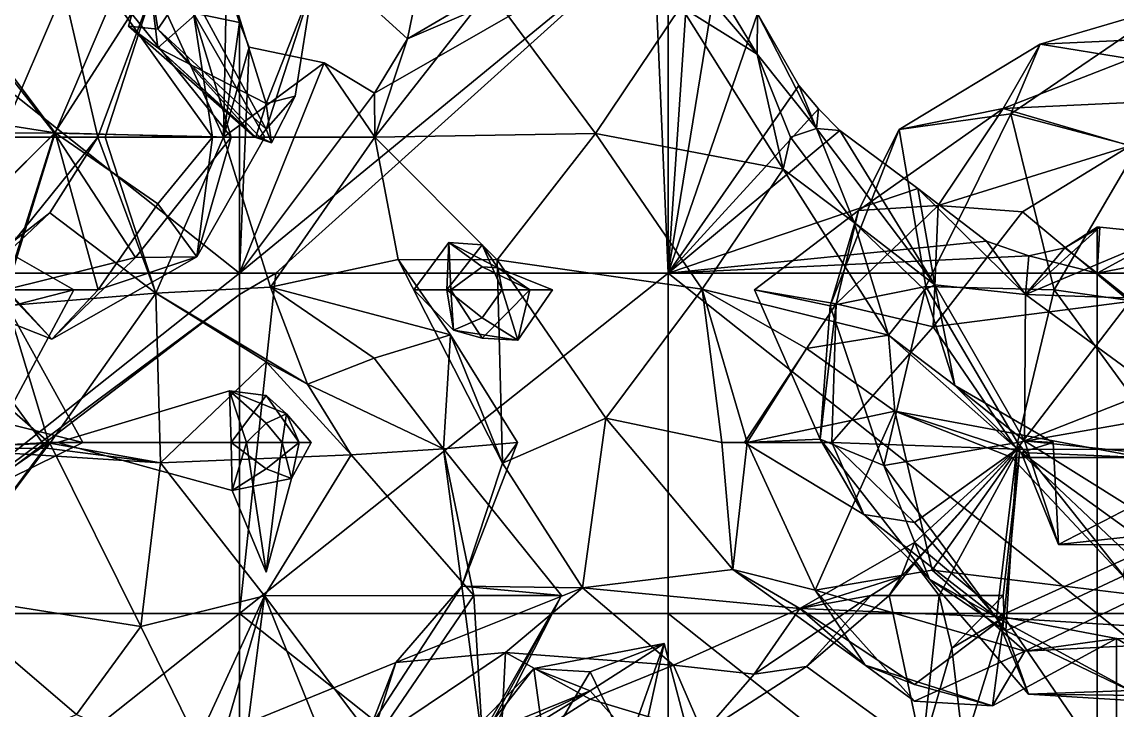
# Model space of a CAD drawing. Extents: x 290034 to 295698, y 4553723 to 4561693.
# Drawn here: x 294994.6 to 295122.3, y 4559695.3 to 4559775.6 of the extents above; entities that cross this region are included whole.
import ezdxf

# ---------------------------------------------------------------- set-up
doc = ezdxf.new("R2010")
doc.units = 0
doc.layers.add('Au_ppm_Pref_-_0_2', color=7, linetype='CONTINUOUS')

msp = doc.modelspace()

# ---------------------------------------------------------------- linework, layer by layer
at = {"layer": 'Au_ppm_Pref_-_0_2'}
for points in [[(295020, 4559775.55, 1857.64), (294970, 4559785.98, 1850.55), (295018.52, 4559780.19, 1856.64)], [(295020, 4559775.55, 1857.64), (295020, 4559746.3, 1863.01), (294970, 4559785.98, 1850.55)], [(295020, 4559746.3, 1863.01), (294970, 4559746.3, 1856.19), (294970, 4559785.98, 1850.55)], [(295020, 4559746.3, 1863.01), (295035.76, 4559767.3, 1861.85), (295068.27, 4559785.98, 1863.97)], [(295068.27, 4559785.98, 1863.97), (295024.27, 4559746.3, 1863.97), (295020, 4559746.3, 1863.01)], [(295070, 4559746.3, 1874.29), (295024.27, 4559746.3, 1863.97), (295068.27, 4559785.98, 1863.97)], [(295032.69, 4559779.99, 1859), (295042.13, 4559785.98, 1859.51), (295039.62, 4559773.67, 1861.34)], [(295035.76, 4559767.3, 1861.85), (295039.62, 4559773.67, 1861.34), (295068.27, 4559785.98, 1863.97)], [(295039.62, 4559773.67, 1861.34), (295042.13, 4559785.98, 1859.51), (295068.27, 4559785.98, 1863.97)], [(295068.27, 4559785.98, 1863.97), (295070, 4559785.98, 1864.27), (295070, 4559746.3, 1874.29)], [(295072.47, 4559783.36, 1865.18), (295070, 4559746.3, 1874.29), (295070, 4559785.98, 1864.27)], [(295075.49, 4559780, 1866.34), (295070, 4559746.3, 1874.29), (295072.47, 4559783.36, 1865.18)], [(295007.08, 4559775.14, 1817.43), (295009.27, 4559782.83, 1817.27), (295010.51, 4559774.79, 1819.17)], [(295007.08, 4559775.14, 1817.43), (295010.51, 4559772.6, 1814.97), (295009.27, 4559782.83, 1817.27)], [(295014, 4559780, 1819.08), (295010.51, 4559774.79, 1819.17), (295009.27, 4559782.83, 1817.27)], [(295018.82, 4559780, 1813.52), (295009.27, 4559782.83, 1817.27), (295010.51, 4559772.6, 1814.97)], [(294998.46, 4559762.64, 1804.15), (294969.86, 4559762.73, 1804.95), (294985.44, 4559779.28, 1803.62)], [(294983.5, 4559779.44, 1843.31), (294992.21, 4559762.18, 1843.88), (294999.55, 4559779.33, 1845.76)], [(294998.46, 4559762.64, 1804.15), (294985.44, 4559779.28, 1803.62), (295007.43, 4559776.61, 1802.97)], [(295003.51, 4559762.18, 1848.58), (294999.55, 4559779.33, 1845.76), (294992.21, 4559762.18, 1843.88)], [(294999.55, 4559779.33, 1845.76), (295003.51, 4559762.18, 1848.58), (295010.07, 4559779.86, 1853.07)], [(295003.51, 4559762.18, 1848.58), (295004.34, 4559762.18, 1853.07), (295010.07, 4559779.86, 1853.07)], [(295004.34, 4559762.18, 1853.07), (295018.14, 4559762.18, 1857.93), (295010.07, 4559779.86, 1853.07)], [(295010.07, 4559779.86, 1853.07), (295018.14, 4559762.18, 1857.93), (295018.52, 4559780.19, 1856.64)], [(295023.11, 4559763.13, 1817.75), (295010.51, 4559774.79, 1819.17), (295014, 4559780, 1819.08)], [(295010.51, 4559772.6, 1814.97), (295023.11, 4559766.11, 1816.13), (295018.82, 4559780, 1813.52)], [(295023.11, 4559763.13, 1817.75), (295014, 4559780, 1819.08), (295028.56, 4559780, 1817.43)], [(295020, 4559775.55, 1857.64), (295018.52, 4559780.19, 1856.64), (295018.14, 4559762.18, 1857.93)], [(295028.56, 4559780, 1817.43), (295018.82, 4559780, 1813.52), (295023.11, 4559766.11, 1816.13)], [(295023.11, 4559763.13, 1817.75), (295028.56, 4559780, 1817.43), (295026.5, 4559766.98, 1817.43)], [(295028.56, 4559780, 1817.43), (295023.11, 4559766.11, 1816.13), (295026.5, 4559766.98, 1817.43)], [(295049.17, 4559779.29, 1859.55), (295032.69, 4559779.99, 1859), (295039.62, 4559773.67, 1861.34)], [(295039.62, 4559773.67, 1861.34), (295035.81, 4559762.18, 1861.56), (295049.17, 4559779.29, 1859.55)], [(295035.81, 4559762.18, 1861.56), (295061.53, 4559762.62, 1858.36), (295049.17, 4559779.29, 1859.55)], [(295061.53, 4559762.62, 1858.36), (295071.45, 4559777.44, 1860.83), (295049.17, 4559779.29, 1859.55)], [(295080.4, 4559776.59, 1867.71), (295070, 4559746.3, 1874.29), (295075.49, 4559780, 1866.34)], [(295071.45, 4559777.44, 1860.83), (295080.37, 4559771.88, 1864.95), (295073.45, 4559780, 1864.95)], [(295080.37, 4559771.88, 1864.95), (295075.49, 4559780, 1866.34), (295073.45, 4559780, 1864.95)], [(295080.37, 4559771.88, 1864.95), (295080.4, 4559776.59, 1867.71), (295075.49, 4559780, 1866.34)], [(294988.34, 4559776.21, 1792.94), (294998.53, 4559762.67, 1795.28), (295005.25, 4559778.49, 1794.87)], [(294998.53, 4559762.67, 1795.28), (295016.87, 4559762.18, 1796.62), (295005.25, 4559778.49, 1794.87)], [(295014.66, 4559776.66, 1799.62), (295005.25, 4559778.49, 1794.87), (295016.87, 4559762.18, 1796.62)], [(295014.66, 4559776.66, 1799.62), (295019.05, 4559762.18, 1803.64), (295007.43, 4559776.61, 1802.97)], [(295014.66, 4559776.66, 1799.62), (295022.98, 4559762.18, 1799.62), (295019.05, 4559762.18, 1803.64)], [(295022.98, 4559762.18, 1799.62), (295014.66, 4559776.66, 1799.62), (295016.87, 4559762.18, 1796.62)], [(295083.38, 4559758.45, 1861.54), (295071.45, 4559777.44, 1860.83), (295061.53, 4559762.62, 1858.36)], [(295080.37, 4559771.88, 1864.95), (295071.45, 4559777.44, 1860.83), (295083.38, 4559758.45, 1861.54)], [(295113.36, 4559773.02, 1818.8), (295109.93, 4559764.89, 1810.94), (295128.34, 4559777.44, 1811.85)], [(295128.34, 4559777.44, 1811.85), (295109.93, 4559764.89, 1810.94), (295124.72, 4559760.98, 1806.05)], [(295113.36, 4559773.02, 1818.8), (295128.34, 4559777.44, 1811.85), (295136.61, 4559774.06, 1817.44)], [(294998.53, 4559762.67, 1795.28), (294988.34, 4559776.21, 1792.94), (294974.8, 4559766.43, 1794.41)], [(294998.46, 4559762.64, 1804.15), (295007.43, 4559776.61, 1802.97), (295019.05, 4559762.18, 1803.64)], [(295021.15, 4559772.69, 1858.37), (295020, 4559775.55, 1857.64), (295018.14, 4559762.18, 1857.93)], [(295020, 4559746.3, 1863.01), (295020, 4559775.55, 1857.64), (295021.15, 4559772.69, 1858.37)], [(295085.24, 4559768.19, 1870.33), (295070, 4559746.3, 1874.29), (295080.4, 4559776.59, 1867.71)], [(295080.37, 4559771.88, 1864.95), (295087.28, 4559763.19, 1870.59), (295080.4, 4559776.59, 1867.71)], [(295080.4, 4559776.59, 1867.71), (295087.28, 4559763.19, 1870.59), (295085.24, 4559768.19, 1870.33)], [(295010.51, 4559774.79, 1819.17), (295021.81, 4559762.18, 1817.43), (295007.08, 4559775.14, 1817.43)], [(295010.51, 4559772.6, 1814.97), (295007.08, 4559775.14, 1817.43), (295021.81, 4559762.18, 1817.43)], [(295023.11, 4559763.13, 1817.75), (295022.4, 4559762.18, 1817.77), (295010.51, 4559774.79, 1819.17)], [(295010.51, 4559774.79, 1819.17), (295022.4, 4559762.18, 1817.77), (295021.81, 4559762.18, 1817.43)], [(295035.76, 4559767.3, 1861.85), (295035.81, 4559762.18, 1861.56), (295039.62, 4559773.67, 1861.34)], [(295109.03, 4559765.53, 1824.08), (295096.91, 4559763.08, 1817.2), (295113.36, 4559773.02, 1818.8)], [(295096.91, 4559763.08, 1817.2), (295109.93, 4559764.89, 1810.94), (295113.36, 4559773.02, 1818.8)], [(295123.91, 4559771.3, 1820.47), (295109.03, 4559765.53, 1824.08), (295113.36, 4559773.02, 1818.8)], [(295113.36, 4559773.02, 1818.8), (295136.61, 4559774.06, 1817.44), (295123.91, 4559771.3, 1820.47)], [(295010.51, 4559772.6, 1814.97), (295021.81, 4559762.18, 1817.43), (295021.93, 4559762.18, 1816.88)], [(295010.51, 4559772.6, 1814.97), (295021.93, 4559762.18, 1816.88), (295023.11, 4559766.11, 1816.13)], [(295018.14, 4559762.18, 1857.93), (295029.89, 4559770.84, 1860.19), (295021.15, 4559772.69, 1858.37)], [(295020, 4559746.3, 1863.01), (295021.15, 4559772.69, 1858.37), (295029.89, 4559770.84, 1860.19)], [(295084.25, 4559762.18, 1864.95), (295087.28, 4559763.19, 1870.59), (295080.37, 4559771.88, 1864.95)], [(295084.25, 4559762.18, 1864.95), (295080.37, 4559771.88, 1864.95), (295083.38, 4559758.45, 1861.54)], [(295035.81, 4559762.18, 1861.56), (295029.89, 4559770.84, 1860.19), (295018.14, 4559762.18, 1857.93)], [(295020, 4559746.3, 1863.01), (295029.89, 4559770.84, 1860.19), (295035.76, 4559767.3, 1861.85)], [(295029.89, 4559770.84, 1860.19), (295035.81, 4559762.18, 1861.56), (295035.76, 4559767.3, 1861.85)], [(295109.03, 4559765.53, 1824.08), (295123.91, 4559771.3, 1820.47), (295137.93, 4559766.88, 1824.48)], [(295087.5, 4559765.47, 1871.25), (295070, 4559746.3, 1874.29), (295085.24, 4559768.19, 1870.33)], [(295085.24, 4559768.19, 1870.33), (295087.28, 4559763.19, 1870.59), (295087.5, 4559765.47, 1871.25)], [(295023.11, 4559763.13, 1817.75), (295026.5, 4559766.98, 1817.43), (295023.76, 4559761.52, 1817.41)], [(295026.5, 4559766.98, 1817.43), (295023.11, 4559766.11, 1816.13), (295023.76, 4559761.52, 1817.41)], [(295123.84, 4559761.15, 1828.64), (295109.03, 4559765.53, 1824.08), (295137.93, 4559766.88, 1824.48)], [(294998.53, 4559762.67, 1795.28), (294974.8, 4559766.43, 1794.41), (294985.32, 4559749.72, 1795.46)], [(295023.11, 4559766.11, 1816.13), (295021.93, 4559762.18, 1816.88), (295023.76, 4559761.52, 1817.41)], [(295090, 4559762.96, 1872.14), (295070, 4559746.3, 1874.29), (295087.5, 4559765.47, 1871.25)], [(295087.5, 4559765.47, 1871.25), (295087.28, 4559763.19, 1870.59), (295090, 4559762.96, 1872.14)], [(295096.91, 4559763.08, 1817.2), (295109.03, 4559765.53, 1824.08), (295092.17, 4559753.62, 1823.37)], [(295092.17, 4559753.62, 1823.37), (295109.03, 4559765.53, 1824.08), (295101.45, 4559754.2, 1827.94)], [(295123.84, 4559761.15, 1828.64), (295101.45, 4559754.2, 1827.94), (295109.03, 4559765.53, 1824.08)], [(295109.93, 4559764.89, 1810.94), (295096.91, 4559763.08, 1817.2), (295100.05, 4559744.76, 1811.89)], [(295100.05, 4559744.76, 1811.89), (295114.98, 4559744.37, 1807.29), (295109.93, 4559764.89, 1810.94)], [(295109.93, 4559764.89, 1810.94), (295114.98, 4559744.37, 1807.29), (295124.72, 4559760.98, 1806.05)], [(294998.46, 4559762.64, 1804.15), (294985.32, 4559749.45, 1803.86), (294969.86, 4559762.73, 1804.95)], [(294998.53, 4559762.67, 1795.28), (294985.32, 4559749.72, 1795.46), (294992.9, 4559744.37, 1797.25)], [(294998.46, 4559762.64, 1804.15), (294992.68, 4559744.37, 1802.08), (294985.32, 4559749.45, 1803.86)], [(294998.46, 4559762.64, 1804.15), (295007.91, 4559748.14, 1803.07), (294992.68, 4559744.37, 1802.08)], [(294998.53, 4559762.67, 1795.28), (294992.9, 4559744.37, 1797.25), (295003.55, 4559744.37, 1796.96)], [(294998.46, 4559762.64, 1804.15), (295019.05, 4559762.18, 1803.64), (295007.91, 4559748.14, 1803.07)], [(294998.53, 4559762.67, 1795.28), (295003.55, 4559744.37, 1796.96), (295010.51, 4559754.42, 1797.03)], [(294998.53, 4559762.67, 1795.28), (295010.51, 4559754.42, 1797.03), (295016.87, 4559762.18, 1796.62)], [(295023.11, 4559763.13, 1817.75), (295023.76, 4559761.52, 1817.41), (295022.4, 4559762.18, 1817.77)], [(295050.07, 4559747.87, 1861.01), (295061.53, 4559762.62, 1858.36), (295035.81, 4559762.18, 1861.56)], [(295061.53, 4559762.62, 1858.36), (295050.07, 4559747.87, 1861.01), (295073.94, 4559744.46, 1858.54)], [(295083.38, 4559758.45, 1861.54), (295061.53, 4559762.62, 1858.36), (295073.94, 4559744.46, 1858.54)], [(295099.11, 4559756.21, 1874.78), (295070, 4559746.3, 1874.29), (295090, 4559762.96, 1872.14)], [(295091.67, 4559752.23, 1864.95), (295087.28, 4559763.19, 1870.59), (295084.25, 4559762.18, 1864.95)], [(295087.28, 4559763.19, 1870.59), (295101.08, 4559744.97, 1871.21), (295090, 4559762.96, 1872.14)], [(295091.67, 4559752.23, 1864.95), (295101.08, 4559744.97, 1871.21), (295087.28, 4559763.19, 1870.59)], [(295088.88, 4559742.52, 1817.73), (295096.91, 4559763.08, 1817.2), (295092.17, 4559753.62, 1823.37)], [(295100.05, 4559744.76, 1811.89), (295096.91, 4559763.08, 1817.2), (295088.88, 4559742.52, 1817.73)], [(295090, 4559762.96, 1872.14), (295101.08, 4559744.97, 1871.21), (295099.11, 4559756.21, 1874.78)], [(295003.51, 4559762.18, 1848.58), (294992.21, 4559762.18, 1843.88), (294993.81, 4559750.17, 1847.13)], [(295003.51, 4559762.18, 1848.58), (294993.81, 4559750.17, 1847.13), (294997.91, 4559753.35, 1850.12)], [(295003.51, 4559762.18, 1848.58), (294997.91, 4559753.35, 1850.12), (295010.25, 4559743.98, 1852.33)], [(295003.51, 4559762.18, 1848.58), (295010.25, 4559743.98, 1852.33), (295004.34, 4559762.18, 1853.07)], [(295018.14, 4559762.18, 1857.93), (295004.34, 4559762.18, 1853.07), (295010.25, 4559743.98, 1852.33)], [(295015.03, 4559748.24, 1799.62), (295007.91, 4559748.14, 1803.07), (295019.05, 4559762.18, 1803.64)], [(295023.63, 4559744.69, 1858.92), (295018.14, 4559762.18, 1857.93), (295010.25, 4559743.98, 1852.33)], [(295015.03, 4559748.24, 1799.62), (295016.87, 4559762.18, 1796.62), (295010.51, 4559754.42, 1797.03)], [(295022.98, 4559762.18, 1799.62), (295015.03, 4559748.24, 1799.62), (295019.05, 4559762.18, 1803.64)], [(295015.03, 4559748.24, 1799.62), (295022.98, 4559762.18, 1799.62), (295016.87, 4559762.18, 1796.62)], [(295023.63, 4559744.69, 1858.92), (295035.81, 4559762.18, 1861.56), (295018.14, 4559762.18, 1857.93)], [(295023.76, 4559761.52, 1817.41), (295021.81, 4559762.18, 1817.43), (295022.4, 4559762.18, 1817.77)], [(295021.81, 4559762.18, 1817.43), (295023.76, 4559761.52, 1817.41), (295021.93, 4559762.18, 1816.88)], [(295023.63, 4559744.69, 1858.92), (295038.5, 4559747.9, 1862.46), (295035.81, 4559762.18, 1861.56)], [(295050.07, 4559747.87, 1861.01), (295035.81, 4559762.18, 1861.56), (295038.5, 4559747.9, 1862.46)], [(295091.67, 4559752.23, 1864.95), (295084.25, 4559762.18, 1864.95), (295083.38, 4559758.45, 1861.54)], [(295123.84, 4559761.15, 1828.64), (295111.31, 4559753.46, 1832.34), (295101.45, 4559754.2, 1827.94)], [(295123.84, 4559761.15, 1828.64), (295123.83, 4559743.01, 1833.57), (295111.31, 4559753.46, 1832.34)], [(295114.98, 4559744.37, 1807.29), (295132.55, 4559741.87, 1804.82), (295124.72, 4559760.98, 1806.05)], [(295095.68, 4559739.1, 1860.59), (295083.38, 4559758.45, 1861.54), (295073.94, 4559744.46, 1858.54)], [(295091.67, 4559752.23, 1864.95), (295083.38, 4559758.45, 1861.54), (295095.68, 4559739.1, 1860.59)], [(295107.09, 4559750.03, 1877.16), (295070, 4559746.3, 1874.29), (295099.11, 4559756.21, 1874.78)], [(295099.11, 4559756.21, 1874.78), (295111.65, 4559743.84, 1877.39), (295107.09, 4559750.03, 1877.16)], [(295101.08, 4559744.97, 1871.21), (295111.65, 4559743.84, 1877.39), (295099.11, 4559756.21, 1874.78)], [(295010.51, 4559754.42, 1797.03), (295003.55, 4559744.37, 1796.96), (295015.03, 4559748.24, 1799.62)], [(295089.57, 4559742.74, 1828.93), (295101.45, 4559754.2, 1827.94), (295100.9, 4559740.07, 1832.79)], [(295101.45, 4559754.2, 1827.94), (295089.57, 4559742.74, 1828.93), (295092.17, 4559753.62, 1823.37)], [(295101.45, 4559754.2, 1827.94), (295111.31, 4559753.46, 1832.34), (295100.9, 4559740.07, 1832.79)], [(294985.74, 4559741.94, 1851.99), (295010.25, 4559743.98, 1852.33), (294997.91, 4559753.35, 1850.12)], [(294985.74, 4559741.94, 1851.99), (294997.91, 4559753.35, 1850.12), (294993.81, 4559750.17, 1847.13)], [(295089.57, 4559742.74, 1828.93), (295080.07, 4559744.37, 1823.37), (295092.17, 4559753.62, 1823.37)], [(295092.17, 4559753.62, 1823.37), (295080.07, 4559744.37, 1823.37), (295088.88, 4559742.52, 1817.73)], [(295123.83, 4559743.01, 1833.57), (295100.9, 4559740.07, 1832.79), (295111.31, 4559753.46, 1832.34)], [(294993.02, 4559742.39, 1834.71), (294987.87, 4559751.67, 1830.54), (295000.71, 4559744.37, 1829.31)], [(295000.71, 4559744.37, 1829.31), (294987.87, 4559751.67, 1830.54), (294991.1, 4559744.37, 1824.28)], [(295091.67, 4559752.23, 1864.95), (295099.88, 4559744.37, 1864.95), (295101.08, 4559744.97, 1871.21)], [(295091.67, 4559752.23, 1864.95), (295095.68, 4559739.1, 1860.59), (295099.88, 4559744.37, 1864.95)], [(295111.65, 4559743.84, 1877.39), (295120.31, 4559751.68, 1878.7), (295116.23, 4559749.29, 1878.29)], [(295120.31, 4559751.68, 1878.7), (295111.65, 4559743.84, 1877.39), (295128.36, 4559750.85, 1878.7)], [(295120, 4559746.3, 1879.43), (295116.23, 4559749.29, 1878.29), (295120, 4559751.7, 1878.7)], [(295116.23, 4559749.29, 1878.29), (295120.31, 4559751.68, 1878.7), (295120, 4559751.7, 1878.7)], [(295120.31, 4559751.68, 1878.7), (295120, 4559746.3, 1879.43), (295120, 4559751.7, 1878.7)], [(295128.36, 4559750.85, 1878.7), (295120, 4559746.3, 1879.43), (295120.31, 4559751.68, 1878.7)], [(295044.41, 4559749.88, 1823.37), (295044.67, 4559744.37, 1825.09), (295040.34, 4559744.37, 1823.37)], [(295044.41, 4559749.88, 1823.37), (295040.34, 4559744.37, 1823.37), (295044.2, 4559744.37, 1821.44)], [(295044.41, 4559749.88, 1823.37), (295044.2, 4559744.37, 1821.44), (295048.31, 4559749.61, 1821.62)], [(295044.41, 4559749.88, 1823.37), (295048.31, 4559747.04, 1824.26), (295044.67, 4559744.37, 1825.09)], [(295044.41, 4559749.88, 1823.37), (295050.13, 4559746.94, 1823.37), (295048.31, 4559747.04, 1824.26)], [(295044.41, 4559749.88, 1823.37), (295048.31, 4559749.61, 1821.62), (295050.13, 4559746.94, 1823.37)], [(295112.04, 4559748.34, 1878.1), (295070, 4559746.3, 1874.29), (295107.09, 4559750.03, 1877.16)], [(295107.09, 4559750.03, 1877.16), (295111.65, 4559743.84, 1877.39), (295112.04, 4559748.34, 1878.1)], [(295128.36, 4559750.85, 1878.7), (295111.65, 4559743.84, 1877.39), (295136.95, 4559742.99, 1877.65)], [(295135.83, 4559749.39, 1878.79), (295120, 4559746.3, 1879.43), (295128.36, 4559750.85, 1878.7)], [(295044.2, 4559744.37, 1821.44), (295050.62, 4559744.37, 1822.28), (295048.31, 4559749.61, 1821.62)], [(295048.31, 4559749.61, 1821.62), (295050.62, 4559744.37, 1822.28), (295050.13, 4559746.94, 1823.37)], [(295111.65, 4559743.84, 1877.39), (295116.23, 4559749.29, 1878.29), (295112.04, 4559748.34, 1878.1)], [(295116.23, 4559749.29, 1878.29), (295120, 4559746.3, 1879.43), (295112.04, 4559748.34, 1878.1)], [(295170, 4559746.3, 1878.73), (295120, 4559746.3, 1879.43), (295135.83, 4559749.39, 1878.79)], [(294998.15, 4559738.61, 1799.68), (294992.68, 4559744.37, 1802.08), (295007.91, 4559748.14, 1803.07)], [(295015.03, 4559748.24, 1799.62), (294998.15, 4559738.61, 1799.68), (295007.91, 4559748.14, 1803.07)], [(294998.15, 4559738.61, 1799.68), (295015.03, 4559748.24, 1799.62), (295003.55, 4559744.37, 1796.96)], [(295044.6, 4559739.12, 1859.01), (295038.5, 4559747.9, 1862.46), (295023.63, 4559744.69, 1858.92)], [(295044.6, 4559739.12, 1859.01), (295050.66, 4559724.14, 1863.56), (295038.5, 4559747.9, 1862.46)], [(295050.66, 4559724.14, 1863.56), (295050.07, 4559747.87, 1861.01), (295038.5, 4559747.9, 1862.46)], [(295062.72, 4559729.4, 1860.82), (295073.94, 4559744.46, 1858.54), (295050.07, 4559747.87, 1861.01)], [(295050.07, 4559747.87, 1861.01), (295050.66, 4559724.14, 1863.56), (295062.72, 4559729.4, 1860.82)], [(295120, 4559746.3, 1879.43), (295070, 4559746.3, 1874.29), (295112.04, 4559748.34, 1878.1)], [(294970, 4559706.61, 1863.6), (294970, 4559746.3, 1856.19), (295020, 4559746.3, 1863.01)], [(295020, 4559746.3, 1863.01), (295020, 4559743.82, 1863.97), (294970, 4559706.61, 1863.6)], [(295070, 4559746.3, 1874.29), (295070, 4559706.61, 1882.88), (295020, 4559706.61, 1878.45)], [(295020, 4559706.61, 1878.45), (295020, 4559743.82, 1863.97), (295024.27, 4559746.3, 1863.97)], [(295024.27, 4559746.3, 1863.97), (295070, 4559746.3, 1874.29), (295020, 4559706.61, 1878.45)], [(295020, 4559746.3, 1863.01), (295024.27, 4559746.3, 1863.97), (295020, 4559743.82, 1863.97)], [(295053.88, 4559744.37, 1826), (295044.67, 4559744.37, 1825.09), (295048.31, 4559747.04, 1824.26)], [(295053.88, 4559744.37, 1826), (295048.31, 4559747.04, 1824.26), (295050.13, 4559746.94, 1823.37)], [(295053.88, 4559744.37, 1826), (295050.13, 4559746.94, 1823.37), (295056.51, 4559744.37, 1823.37)], [(295056.51, 4559744.37, 1823.37), (295050.13, 4559746.94, 1823.37), (295050.62, 4559744.37, 1822.28)], [(295070, 4559746.3, 1874.29), (295120, 4559746.3, 1879.43), (295120, 4559706.61, 1879.09)], [(295120, 4559706.61, 1879.09), (295070, 4559706.61, 1882.88), (295070, 4559746.3, 1874.29)], [(295120, 4559746.3, 1879.43), (295170, 4559746.3, 1878.73), (295170, 4559706.61, 1889.32)], [(295170, 4559706.61, 1889.32), (295120, 4559706.61, 1879.09), (295120, 4559746.3, 1879.43)], [(294998.15, 4559738.61, 1799.68), (294979.45, 4559746, 1799.62), (294992.68, 4559744.37, 1802.08)], [(294979.45, 4559746, 1799.62), (294998.15, 4559738.61, 1799.68), (294992.9, 4559744.37, 1797.25)], [(295088.88, 4559742.52, 1817.73), (295095.15, 4559723.88, 1816.47), (295100.05, 4559744.76, 1811.89)], [(295100.05, 4559744.76, 1811.89), (295095.15, 4559723.88, 1816.47), (295110.7, 4559726.57, 1810.51)], [(295099.88, 4559744.37, 1864.95), (295103.43, 4559733.22, 1864.95), (295101.08, 4559744.97, 1871.21)], [(295100.05, 4559744.76, 1811.89), (295110.7, 4559726.57, 1810.51), (295114.98, 4559744.37, 1807.29)], [(295103.43, 4559733.22, 1864.95), (295111.55, 4559726.77, 1870.91), (295101.08, 4559744.97, 1871.21)], [(295101.08, 4559744.97, 1871.21), (295111.55, 4559726.77, 1870.91), (295111.65, 4559743.84, 1877.39)], [(295020, 4559743.82, 1863.97), (294971.25, 4559706.61, 1863.97), (294970, 4559706.61, 1863.6)], [(295020, 4559743.82, 1863.97), (295020, 4559706.61, 1878.45), (294971.25, 4559706.61, 1863.97)], [(294985.74, 4559741.94, 1851.99), (294997.5, 4559725.89, 1853.35), (295010.25, 4559743.98, 1852.33)], [(294992.42, 4559728.91, 1830.24), (295000.71, 4559744.37, 1829.31), (294991.1, 4559744.37, 1824.28)], [(294992.42, 4559728.91, 1830.24), (294993.02, 4559742.39, 1834.71), (295000.71, 4559744.37, 1829.31)], [(295003.55, 4559744.37, 1796.96), (294992.9, 4559744.37, 1797.25), (294998.15, 4559738.61, 1799.68)], [(294997.5, 4559725.89, 1853.35), (295010.79, 4559724.19, 1848.04), (295010.25, 4559743.98, 1852.33)], [(295023.63, 4559744.69, 1858.92), (295010.25, 4559743.98, 1852.33), (295027.95, 4559733.38, 1853.07)], [(295027.95, 4559733.38, 1853.07), (295010.25, 4559743.98, 1852.33), (295023.11, 4559735.96, 1849.93)], [(295010.79, 4559724.19, 1848.04), (295023.11, 4559735.96, 1849.93), (295010.25, 4559743.98, 1852.33)], [(295044.6, 4559739.12, 1859.01), (295023.63, 4559744.69, 1858.92), (295035.71, 4559736.4, 1855.72)], [(295023.63, 4559744.69, 1858.92), (295027.95, 4559733.38, 1853.07), (295035.71, 4559736.4, 1855.72)], [(295044.2, 4559744.37, 1821.44), (295040.34, 4559744.37, 1823.37), (295044.98, 4559739.66, 1823.37)], [(295040.34, 4559744.37, 1823.37), (295044.67, 4559744.37, 1825.09), (295044.98, 4559739.66, 1823.37)], [(295044.2, 4559744.37, 1821.44), (295044.98, 4559739.66, 1823.37), (295048.31, 4559741.1, 1822.29)], [(295044.2, 4559744.37, 1821.44), (295048.31, 4559741.1, 1822.29), (295050.62, 4559744.37, 1822.28)], [(295053.88, 4559744.37, 1826), (295048.31, 4559738.73, 1825.25), (295044.67, 4559744.37, 1825.09)], [(295044.98, 4559739.66, 1823.37), (295044.67, 4559744.37, 1825.09), (295048.31, 4559738.73, 1825.25)], [(295053.88, 4559744.37, 1826), (295052.47, 4559738.49, 1823.37), (295048.31, 4559738.73, 1825.25)], [(295052.47, 4559738.49, 1823.37), (295050.62, 4559744.37, 1822.28), (295048.31, 4559741.1, 1822.29)], [(295052.47, 4559738.49, 1823.37), (295056.51, 4559744.37, 1823.37), (295050.62, 4559744.37, 1822.28)], [(295053.88, 4559744.37, 1826), (295056.51, 4559744.37, 1823.37), (295052.47, 4559738.49, 1823.37)], [(295073.94, 4559744.46, 1858.54), (295062.72, 4559729.4, 1860.82), (295076.23, 4559726.55, 1859.01)], [(295095.68, 4559739.1, 1860.59), (295073.94, 4559744.46, 1858.54), (295086.11, 4559737.54, 1855.34)], [(295079.19, 4559726.55, 1855.75), (295073.94, 4559744.46, 1858.54), (295076.23, 4559726.55, 1859.01)], [(295086.11, 4559737.54, 1855.34), (295073.94, 4559744.46, 1858.54), (295079.19, 4559726.55, 1855.75)], [(295089.57, 4559742.74, 1828.93), (295087.7, 4559726.97, 1823.27), (295080.07, 4559744.37, 1823.37)], [(295080.07, 4559744.37, 1823.37), (295087.7, 4559726.97, 1823.27), (295088.88, 4559742.52, 1817.73)], [(295103.43, 4559733.22, 1864.95), (295099.88, 4559744.37, 1864.95), (295095.68, 4559739.1, 1860.59)], [(295114.98, 4559744.37, 1807.29), (295110.7, 4559726.57, 1810.51), (295126.02, 4559729.25, 1807.45)], [(295111.65, 4559743.84, 1877.39), (295111.55, 4559726.77, 1870.91), (295126.78, 4559732.75, 1876.11)], [(295111.65, 4559743.84, 1877.39), (295126.78, 4559732.75, 1876.11), (295136.95, 4559742.99, 1877.65)], [(295114.98, 4559744.37, 1807.29), (295126.02, 4559729.25, 1807.45), (295132.55, 4559741.87, 1804.82)], [(294982.45, 4559739.94, 1839.54), (294993.02, 4559742.39, 1834.71), (294997.8, 4559726.55, 1841.16)], [(295001.76, 4559726.55, 1835.25), (294993.02, 4559742.39, 1834.71), (294992.42, 4559728.91, 1830.24)], [(294997.8, 4559726.55, 1841.16), (294993.02, 4559742.39, 1834.71), (295001.76, 4559726.55, 1835.25)], [(295078.9, 4559726.55, 1829.31), (295089.57, 4559742.74, 1828.93), (295089.07, 4559726.55, 1833.85)], [(295089.57, 4559742.74, 1828.93), (295078.9, 4559726.55, 1829.31), (295087.7, 4559726.97, 1823.27)], [(295095.15, 4559723.88, 1816.47), (295088.88, 4559742.52, 1817.73), (295087.7, 4559726.97, 1823.27)], [(295089.57, 4559742.74, 1828.93), (295100.9, 4559740.07, 1832.79), (295089.07, 4559726.55, 1833.85)], [(295110.65, 4559725.77, 1833.22), (295100.9, 4559740.07, 1832.79), (295123.83, 4559743.01, 1833.57)], [(295123.83, 4559743.01, 1833.57), (295137.17, 4559725.69, 1833.19), (295110.65, 4559725.77, 1833.22)], [(294997.5, 4559725.89, 1853.35), (294985.74, 4559741.94, 1851.99), (294984.67, 4559725.85, 1847.25)], [(295044.98, 4559739.66, 1823.37), (295052.47, 4559738.49, 1823.37), (295048.31, 4559741.1, 1822.29)], [(294984.67, 4559725.85, 1847.25), (294982.45, 4559739.94, 1839.54), (294997.8, 4559726.55, 1841.16)], [(295052.47, 4559738.49, 1823.37), (295044.98, 4559739.66, 1823.37), (295048.31, 4559738.73, 1825.25)], [(295110.65, 4559725.77, 1833.22), (295089.07, 4559726.55, 1833.85), (295100.9, 4559740.07, 1832.79)], [(295044.6, 4559739.12, 1859.01), (295035.71, 4559736.4, 1855.72), (295043.81, 4559725.81, 1853.51)], [(295044.6, 4559739.12, 1859.01), (295043.81, 4559725.81, 1853.51), (295052.41, 4559726.55, 1859.01)], [(295044.6, 4559739.12, 1859.01), (295052.41, 4559726.55, 1859.01), (295050.66, 4559724.14, 1863.56)], [(295095.68, 4559739.1, 1860.59), (295086.11, 4559737.54, 1855.34), (295096.41, 4559730.23, 1852.65)], [(295095.68, 4559739.1, 1860.59), (295111.15, 4559725.4, 1859.01), (295103.43, 4559733.22, 1864.95)], [(295095.68, 4559739.1, 1860.59), (295096.41, 4559730.23, 1852.65), (295111.15, 4559725.4, 1859.01)], [(295086.11, 4559737.54, 1855.34), (295079.19, 4559726.55, 1855.75), (295096.41, 4559730.23, 1852.65)], [(295010.79, 4559724.19, 1848.04), (295033.02, 4559725.14, 1848.87), (295023.11, 4559735.96, 1849.93)], [(295027.95, 4559733.38, 1853.07), (295023.11, 4559735.96, 1849.93), (295033.02, 4559725.14, 1848.87)], [(295043.81, 4559725.81, 1853.51), (295035.71, 4559736.4, 1855.72), (295027.95, 4559733.38, 1853.07)], [(295027.95, 4559733.38, 1853.07), (295033.02, 4559725.14, 1848.87), (295043.81, 4559725.81, 1853.51)], [(295020.82, 4559726.55, 1842.27), (294998.8, 4559726.55, 1841.19), (295018.84, 4559732.59, 1841.19)], [(294998.8, 4559726.55, 1841.19), (295019.04, 4559726.55, 1839.27), (295018.84, 4559732.59, 1841.19)], [(295020.82, 4559726.55, 1842.27), (295018.84, 4559732.59, 1841.19), (295023.11, 4559728.82, 1841.95)], [(295023.11, 4559728.82, 1841.95), (295018.84, 4559732.59, 1841.19), (295025.48, 4559729.89, 1841.19)], [(295019.04, 4559726.55, 1839.27), (295023.11, 4559732.05, 1839.36), (295018.84, 4559732.59, 1841.19)], [(295025.48, 4559729.89, 1841.19), (295018.84, 4559732.59, 1841.19), (295023.11, 4559732.05, 1839.36)], [(295026.97, 4559726.55, 1839.37), (295023.11, 4559732.05, 1839.36), (295019.04, 4559726.55, 1839.27)], [(295026.97, 4559726.55, 1839.37), (295025.48, 4559729.89, 1841.19), (295023.11, 4559732.05, 1839.36)], [(295103.43, 4559733.22, 1864.95), (295114.87, 4559726.55, 1864.95), (295111.55, 4559726.77, 1870.91)], [(295103.43, 4559733.22, 1864.95), (295111.15, 4559725.4, 1859.01), (295114.87, 4559726.55, 1864.95)], [(295137.15, 4559724.11, 1870.76), (295126.78, 4559732.75, 1876.11), (295111.55, 4559726.77, 1870.91)], [(295023.11, 4559728.82, 1841.95), (295025.48, 4559729.89, 1841.19), (295024.98, 4559726.55, 1842.07)], [(295024.98, 4559726.55, 1842.07), (295025.48, 4559729.89, 1841.19), (295028.39, 4559726.55, 1841.19)], [(295026.97, 4559726.55, 1839.37), (295028.39, 4559726.55, 1841.19), (295025.48, 4559729.89, 1841.19)], [(295087.11, 4559709.33, 1853.16), (295096.41, 4559730.23, 1852.65), (295079.19, 4559726.55, 1855.75)], [(295087.11, 4559709.33, 1853.16), (295100.77, 4559711.68, 1849.08), (295096.41, 4559730.23, 1852.65)], [(295096.41, 4559730.23, 1852.65), (295125.26, 4559724.83, 1853.26), (295111.15, 4559725.4, 1859.01)], [(295125.26, 4559724.83, 1853.26), (295096.41, 4559730.23, 1852.65), (295110.06, 4559724.81, 1848.3)], [(295110.06, 4559724.81, 1848.3), (295096.41, 4559730.23, 1852.65), (295100.77, 4559711.68, 1849.08)], [(294987.67, 4559719.65, 1834.06), (295001.76, 4559726.55, 1835.25), (294992.42, 4559728.91, 1830.24)], [(295020.82, 4559726.55, 1842.27), (295023.11, 4559728.82, 1841.95), (295024.98, 4559726.55, 1842.07)], [(295059.99, 4559709.62, 1865.79), (295062.72, 4559729.4, 1860.82), (295050.66, 4559724.14, 1863.56)], [(295059.99, 4559709.62, 1865.79), (295077.53, 4559711.74, 1859.27), (295062.72, 4559729.4, 1860.82)], [(295077.53, 4559711.74, 1859.27), (295076.23, 4559726.55, 1859.01), (295062.72, 4559729.4, 1860.82)], [(295126.02, 4559729.25, 1807.45), (295110.7, 4559726.57, 1810.51), (295123.07, 4559711.02, 1811.97)], [(295078.9, 4559726.55, 1829.31), (295092.79, 4559718.18, 1829.31), (295087.7, 4559726.97, 1823.27)], [(295095.15, 4559723.88, 1816.47), (295087.7, 4559726.97, 1823.27), (295100.44, 4559710.61, 1823.24)], [(295092.79, 4559718.18, 1829.31), (295100.44, 4559710.61, 1823.24), (295087.7, 4559726.97, 1823.27)], [(294984.61, 4559708.88, 1841.14), (294984.67, 4559725.85, 1847.25), (294997.8, 4559726.55, 1841.16)], [(294984.61, 4559708.88, 1841.14), (294997.8, 4559726.55, 1841.16), (294987.67, 4559719.65, 1834.06)], [(294984.61, 4559708.88, 1841.14), (295008.52, 4559705.11, 1842.15), (294997.91, 4559726.48, 1841.21)], [(294984.61, 4559708.88, 1841.14), (294997.91, 4559726.48, 1841.21), (294984.67, 4559725.85, 1847.25)], [(294984.67, 4559725.85, 1847.25), (294997.91, 4559726.48, 1841.21), (295010.79, 4559724.19, 1848.04)], [(294997.5, 4559725.89, 1853.35), (294984.67, 4559725.85, 1847.25), (295010.79, 4559724.19, 1848.04)], [(294997.8, 4559726.55, 1841.16), (295001.76, 4559726.55, 1835.25), (294987.67, 4559719.65, 1834.06)], [(295010.79, 4559724.19, 1848.04), (294997.91, 4559726.48, 1841.21), (295008.52, 4559705.11, 1842.15)], [(295020.82, 4559726.55, 1842.27), (295019.18, 4559720.98, 1841.19), (294998.8, 4559726.55, 1841.19)], [(294998.8, 4559726.55, 1841.19), (295019.18, 4559720.98, 1841.19), (295019.04, 4559726.55, 1839.27)], [(295026.97, 4559726.55, 1839.37), (295019.04, 4559726.55, 1839.27), (295023.11, 4559723.48, 1840.17)], [(295019.18, 4559720.98, 1841.19), (295023.11, 4559723.48, 1840.17), (295019.04, 4559726.55, 1839.27)], [(295020.82, 4559726.55, 1842.27), (295023.11, 4559711.45, 1846.22), (295019.18, 4559720.98, 1841.19)], [(295020.82, 4559726.55, 1842.27), (295024.98, 4559726.55, 1842.07), (295023.11, 4559711.45, 1846.22)], [(295026.97, 4559726.55, 1839.37), (295023.11, 4559723.48, 1840.17), (295026.06, 4559722.38, 1841.19)], [(295023.11, 4559711.45, 1846.22), (295024.98, 4559726.55, 1842.07), (295026.06, 4559722.38, 1841.19)], [(295024.98, 4559726.55, 1842.07), (295028.39, 4559726.55, 1841.19), (295026.06, 4559722.38, 1841.19)], [(295026.97, 4559726.55, 1839.37), (295026.06, 4559722.38, 1841.19), (295028.39, 4559726.55, 1841.19)], [(295043.81, 4559725.81, 1853.51), (295033.02, 4559725.14, 1848.87), (295047.33, 4559708.73, 1847.59)], [(295052.41, 4559726.55, 1859.01), (295043.81, 4559725.81, 1853.51), (295045.93, 4559709.8, 1859.3)], [(295043.81, 4559725.81, 1853.51), (295057.56, 4559708.73, 1853.07), (295045.93, 4559709.8, 1859.3)], [(295043.81, 4559725.81, 1853.51), (295047.33, 4559708.73, 1847.59), (295057.56, 4559708.73, 1853.07)], [(295052.41, 4559726.55, 1859.01), (295045.93, 4559709.8, 1859.3), (295050.66, 4559724.14, 1863.56)], [(295076.23, 4559726.55, 1859.01), (295077.53, 4559711.74, 1859.27), (295079.19, 4559726.55, 1855.75)], [(295087.11, 4559709.33, 1853.16), (295079.19, 4559726.55, 1855.75), (295077.53, 4559711.74, 1859.27)], [(295092.79, 4559718.18, 1829.31), (295078.9, 4559726.55, 1829.31), (295089.07, 4559726.55, 1833.85)], [(295092.79, 4559718.18, 1829.31), (295089.07, 4559726.55, 1833.85), (295098.71, 4559717.22, 1832.42)], [(295098.71, 4559717.22, 1832.42), (295089.07, 4559726.55, 1833.85), (295110.65, 4559725.77, 1833.22)], [(295095.15, 4559723.88, 1816.47), (295109.37, 4559704.58, 1816.55), (295110.7, 4559726.57, 1810.51)], [(295097.16, 4559710.92, 1870.89), (295098.71, 4559712.49, 1872.14), (295111.02, 4559726.14, 1870.89)], [(295111.02, 4559726.14, 1870.89), (295098.71, 4559714.91, 1868.83), (295097.16, 4559710.92, 1870.89)], [(295111.02, 4559726.14, 1870.89), (295098.71, 4559712.49, 1872.14), (295101.59, 4559708.73, 1872.25)], [(295111.02, 4559726.14, 1870.89), (295109.17, 4559706.17, 1865.1), (295098.71, 4559714.91, 1868.83)], [(295108.28, 4559706.16, 1830.86), (295098.71, 4559717.22, 1832.42), (295110.65, 4559725.77, 1833.22)], [(295111.02, 4559726.14, 1870.89), (295101.59, 4559708.73, 1872.25), (295109.03, 4559708.73, 1870.89)], [(295110.65, 4559725.77, 1833.22), (295123.91, 4559713.27, 1833.74), (295108.28, 4559706.16, 1830.86)], [(295109.03, 4559708.73, 1870.89), (295109.17, 4559706.17, 1865.1), (295111.02, 4559726.14, 1870.89)], [(295123.07, 4559711.02, 1811.97), (295110.7, 4559726.57, 1810.51), (295109.37, 4559704.58, 1816.55)], [(295123.91, 4559713.27, 1833.74), (295110.65, 4559725.77, 1833.22), (295137.17, 4559725.69, 1833.19)], [(295115.5, 4559714.66, 1864.95), (295114.87, 4559726.55, 1864.95), (295111.15, 4559725.4, 1859.01)], [(295137.15, 4559724.11, 1870.76), (295111.55, 4559726.77, 1870.91), (295123.91, 4559719.03, 1867.46)], [(295114.87, 4559726.55, 1864.95), (295115.5, 4559714.66, 1864.95), (295111.55, 4559726.77, 1870.91)], [(295115.5, 4559714.66, 1864.95), (295123.91, 4559719.03, 1867.46), (295111.55, 4559726.77, 1870.91)], [(295010.79, 4559724.19, 1848.04), (295022.94, 4559708.68, 1847.17), (295033.02, 4559725.14, 1848.87)], [(295033.02, 4559725.14, 1848.87), (295022.94, 4559708.68, 1847.17), (295047.33, 4559708.73, 1847.59)], [(295110.06, 4559724.81, 1848.3), (295100.77, 4559711.68, 1849.08), (295125.14, 4559708.73, 1849.2)], [(295125.26, 4559724.83, 1853.26), (295110.06, 4559724.81, 1848.3), (295125.14, 4559708.73, 1849.2)], [(295111.15, 4559725.4, 1859.01), (295126.02, 4559714.61, 1859.97), (295115.5, 4559714.66, 1864.95)], [(295126.02, 4559714.61, 1859.97), (295111.15, 4559725.4, 1859.01), (295125.26, 4559724.83, 1853.26)], [(295022.94, 4559708.68, 1847.17), (295010.79, 4559724.19, 1848.04), (295008.52, 4559705.11, 1842.15)], [(295019.18, 4559720.98, 1841.19), (295026.06, 4559722.38, 1841.19), (295023.11, 4559723.48, 1840.17)], [(295059.99, 4559709.62, 1865.79), (295050.66, 4559724.14, 1863.56), (295045.93, 4559709.8, 1859.3)], [(295109.37, 4559704.58, 1816.55), (295095.15, 4559723.88, 1816.47), (295100.44, 4559710.61, 1823.24)], [(295019.18, 4559720.98, 1841.19), (295023.11, 4559711.45, 1846.22), (295026.06, 4559722.38, 1841.19)], [(295092.79, 4559718.18, 1829.31), (295098.71, 4559717.22, 1832.42), (295108.28, 4559706.16, 1830.86)], [(295100.44, 4559710.61, 1823.24), (295092.79, 4559718.18, 1829.31), (295108.28, 4559706.16, 1830.86)], [(295133.75, 4559716.65, 1863.61), (295123.91, 4559719.03, 1867.46), (295115.5, 4559714.66, 1864.95)], [(295126.02, 4559714.61, 1859.97), (295133.75, 4559716.65, 1863.61), (295115.5, 4559714.66, 1864.95)], [(295097.16, 4559710.92, 1870.89), (295098.71, 4559714.91, 1868.83), (295085.36, 4559707.21, 1865.05)], [(295098.71, 4559714.91, 1868.83), (295109.17, 4559706.17, 1865.1), (295085.36, 4559707.21, 1865.05)], [(295123.91, 4559713.27, 1833.74), (295138.1, 4559704.3, 1829.77), (295108.28, 4559706.16, 1830.86)], [(295059.99, 4559709.62, 1865.79), (295085.36, 4559707.21, 1865.05), (295077.53, 4559711.74, 1859.27)], [(295087.11, 4559709.33, 1853.16), (295077.53, 4559711.74, 1859.27), (295092.95, 4559700.59, 1859.01)], [(295077.53, 4559711.74, 1859.27), (295085.36, 4559707.21, 1865.05), (295092.95, 4559700.59, 1859.01)], [(295087.11, 4559709.33, 1853.16), (295111.58, 4559702.22, 1853.17), (295100.77, 4559711.68, 1849.08)], [(295097.16, 4559710.92, 1870.89), (295095.75, 4559708.73, 1872.28), (295098.71, 4559712.49, 1872.14)], [(295101.59, 4559708.73, 1872.25), (295098.71, 4559712.49, 1872.14), (295095.75, 4559708.73, 1872.28)], [(295125.14, 4559708.73, 1849.2), (295100.77, 4559711.68, 1849.08), (295111.58, 4559702.22, 1853.17)], [(295097.16, 4559710.92, 1870.89), (295085.36, 4559707.21, 1865.05), (295093.63, 4559708.73, 1870.89)], [(295093.63, 4559708.73, 1870.89), (295095.75, 4559708.73, 1872.28), (295097.16, 4559710.92, 1870.89)], [(295109.37, 4559704.58, 1816.55), (295100.44, 4559710.61, 1823.24), (295111.99, 4559697.22, 1823.3)], [(295100.44, 4559710.61, 1823.24), (295108.28, 4559706.16, 1830.86), (295111.99, 4559697.22, 1823.3)], [(295123.07, 4559711.02, 1811.97), (295109.37, 4559704.58, 1816.55), (295126.53, 4559696.31, 1818)], [(295035.42, 4559693.62, 1858.25), (295038.25, 4559700.9, 1863.53), (295045.93, 4559709.8, 1859.3)], [(295048.31, 4559691.79, 1853.36), (295035.42, 4559693.62, 1858.25), (295045.93, 4559709.8, 1859.3)], [(295059.99, 4559709.62, 1865.79), (295045.93, 4559709.8, 1859.3), (295038.25, 4559700.9, 1863.53)], [(295059.99, 4559709.62, 1865.79), (295038.25, 4559700.9, 1863.53), (295051.02, 4559702.05, 1869.94)], [(295048.31, 4559691.79, 1853.36), (295045.93, 4559709.8, 1859.3), (295057.56, 4559708.73, 1853.07)], [(295059.99, 4559709.62, 1865.79), (295051.02, 4559702.05, 1869.94), (295070.62, 4559700.58, 1869.53)], [(295059.99, 4559709.62, 1865.79), (295070.62, 4559700.58, 1869.53), (295085.36, 4559707.21, 1865.05)], [(295087.11, 4559709.33, 1853.16), (295092.95, 4559700.59, 1859.01), (295098.71, 4559696.37, 1854.89)], [(295087.11, 4559709.33, 1853.16), (295098.71, 4559696.37, 1854.89), (295111.58, 4559702.22, 1853.17)], [(294984.61, 4559708.88, 1841.14), (294986.29, 4559688.69, 1837.45), (295001.01, 4559694.83, 1838.43)], [(294984.61, 4559708.88, 1841.14), (295001.01, 4559694.83, 1838.43), (295008.52, 4559705.11, 1842.15)], [(295008.52, 4559705.11, 1842.15), (295016.89, 4559687.95, 1841.86), (295022.94, 4559708.68, 1847.17)], [(295013.28, 4559687.7, 1849.5), (295020.85, 4559692.34, 1853.11), (295022.94, 4559708.68, 1847.17)], [(295022.94, 4559708.68, 1847.17), (295030.12, 4559690.91, 1847.13), (295013.28, 4559687.7, 1849.5)], [(295030.12, 4559690.91, 1847.13), (295022.94, 4559708.68, 1847.17), (295016.89, 4559687.95, 1841.86)], [(295020.85, 4559692.34, 1853.11), (295035.71, 4559691.69, 1847.39), (295022.94, 4559708.68, 1847.17)], [(295047.33, 4559708.73, 1847.59), (295022.94, 4559708.68, 1847.17), (295035.71, 4559691.69, 1847.39)], [(295035.71, 4559691.69, 1847.39), (295048.31, 4559692.49, 1852.54), (295047.33, 4559708.73, 1847.59)], [(295057.56, 4559708.73, 1853.07), (295047.33, 4559708.73, 1847.59), (295048.31, 4559692.49, 1852.54)], [(295048.31, 4559691.79, 1853.36), (295057.56, 4559708.73, 1853.07), (295048.95, 4559691.82, 1853.07)], [(295057.56, 4559708.73, 1853.07), (295048.31, 4559692.49, 1852.54), (295048.95, 4559691.82, 1853.07)], [(295093.63, 4559708.73, 1870.89), (295080, 4559699.54, 1870.89), (295086.11, 4559700.42, 1874.06)], [(295093.63, 4559708.73, 1870.89), (295085.36, 4559707.21, 1865.05), (295080, 4559699.54, 1870.89)], [(295093.63, 4559708.73, 1870.89), (295086.11, 4559700.42, 1874.06), (295095.75, 4559708.73, 1872.28)], [(295095.75, 4559708.73, 1872.28), (295086.11, 4559700.42, 1874.06), (295099.61, 4559690.65, 1876.82)], [(295101.59, 4559708.73, 1872.25), (295095.75, 4559708.73, 1872.28), (295099.61, 4559690.65, 1876.82)], [(295103.05, 4559702.59, 1870.89), (295101.59, 4559708.73, 1872.25), (295099.61, 4559690.65, 1876.82)], [(295109.03, 4559708.73, 1870.89), (295101.59, 4559708.73, 1872.25), (295103.05, 4559702.59, 1870.89)], [(295103.05, 4559702.59, 1870.89), (295109.17, 4559706.17, 1865.1), (295109.03, 4559708.73, 1870.89)], [(295111.58, 4559702.22, 1853.17), (295136.68, 4559703.49, 1853.39), (295125.14, 4559708.73, 1849.2)], [(295020, 4559706.61, 1878.45), (295020, 4559666.93, 1883.11), (294970, 4559666.93, 1874.71)], [(294971.25, 4559706.61, 1863.97), (295020, 4559706.61, 1878.45), (294970, 4559666.93, 1874.71)], [(295020, 4559706.61, 1878.45), (295070, 4559706.61, 1882.88), (295070, 4559666.93, 1893.68)], [(295070, 4559666.93, 1893.68), (295020, 4559666.93, 1883.11), (295020, 4559706.61, 1878.45)], [(295070, 4559706.61, 1882.88), (295120, 4559706.61, 1879.09), (295120, 4559666.93, 1892.33)], [(295120, 4559666.93, 1892.33), (295070, 4559666.93, 1893.68), (295070, 4559706.61, 1882.88)], [(295070.62, 4559700.58, 1869.53), (295080, 4559699.54, 1870.89), (295085.36, 4559707.21, 1865.05)], [(295092.95, 4559700.59, 1859.01), (295085.36, 4559707.21, 1865.05), (295098.71, 4559698.33, 1862.47)], [(295085.36, 4559707.21, 1865.05), (295109.17, 4559706.17, 1865.1), (295098.71, 4559698.33, 1862.47)], [(295120, 4559706.61, 1879.09), (295170, 4559706.61, 1889.32), (295170, 4559666.93, 1887.9)], [(295170, 4559666.93, 1887.9), (295120, 4559666.93, 1892.33), (295120, 4559706.61, 1879.09)], [(295107.81, 4559695.86, 1859.01), (295098.71, 4559698.33, 1862.47), (295109.17, 4559706.17, 1865.1)], [(295103.05, 4559702.59, 1870.89), (295104.43, 4559690.91, 1869.65), (295109.17, 4559706.17, 1865.1)], [(295122.26, 4559687.06, 1864.45), (295109.17, 4559706.17, 1865.1), (295104.43, 4559690.91, 1869.65)], [(295122.27, 4559703.7, 1858.1), (295107.81, 4559695.86, 1859.01), (295109.17, 4559706.17, 1865.1)], [(295111.99, 4559697.22, 1823.3), (295108.28, 4559706.16, 1830.86), (295123.9, 4559697.64, 1828.94)], [(295123.9, 4559697.64, 1828.94), (295108.28, 4559706.16, 1830.86), (295138.1, 4559704.3, 1829.77)], [(295122.26, 4559687.06, 1864.45), (295122.27, 4559703.7, 1858.1), (295109.17, 4559706.17, 1865.1)], [(295016.89, 4559687.95, 1841.86), (295008.52, 4559705.11, 1842.15), (295001.01, 4559694.83, 1838.43)], [(295126.53, 4559696.31, 1818), (295109.37, 4559704.58, 1816.55), (295111.99, 4559697.22, 1823.3)], [(295054.34, 4559700.21, 1847.13), (295069.53, 4559703.1, 1847.13), (295060.91, 4559697.61, 1849.36)], [(295069.53, 4559703.1, 1847.13), (295054.34, 4559700.21, 1847.13), (295060.91, 4559699.8, 1844.17)], [(295069.53, 4559703.1, 1847.13), (295066.83, 4559690.91, 1849.92), (295060.91, 4559697.61, 1849.36)], [(295069.53, 4559703.1, 1847.13), (295060.91, 4559699.8, 1844.17), (295065.23, 4559690.91, 1845.09)], [(295072.76, 4559690.91, 1847.13), (295069.53, 4559703.1, 1847.13), (295065.23, 4559690.91, 1845.09)], [(295069.53, 4559703.1, 1847.13), (295072.76, 4559690.91, 1847.13), (295066.83, 4559690.91, 1849.92)], [(295122.27, 4559703.7, 1858.1), (295111.58, 4559702.22, 1853.17), (295107.81, 4559695.86, 1859.01)], [(295122.27, 4559703.7, 1858.1), (295136.68, 4559703.49, 1853.39), (295111.58, 4559702.22, 1853.17)], [(295122.27, 4559703.7, 1858.1), (295122.26, 4559687.06, 1864.45), (295134.94, 4559696.03, 1860)], [(295134.94, 4559696.03, 1860), (295136.68, 4559703.49, 1853.39), (295122.27, 4559703.7, 1858.1)], [(295035.25, 4559691.45, 1871.05), (295050.39, 4559689.93, 1875.72), (295051.02, 4559702.05, 1869.94)], [(295035.25, 4559691.45, 1871.05), (295051.02, 4559702.05, 1869.94), (295038.25, 4559700.9, 1863.53)], [(295060.91, 4559696.64, 1872.8), (295051.02, 4559702.05, 1869.94), (295050.39, 4559689.93, 1875.72)], [(295060.91, 4559696.64, 1872.8), (295070.62, 4559700.58, 1869.53), (295051.02, 4559702.05, 1869.94)], [(295107.81, 4559695.86, 1859.01), (295111.58, 4559702.22, 1853.17), (295098.71, 4559696.37, 1854.89)], [(295103.05, 4559702.59, 1870.89), (295099.61, 4559690.65, 1876.82), (295104.43, 4559690.91, 1869.65)], [(295035.25, 4559691.45, 1871.05), (295038.25, 4559700.9, 1863.53), (295021.78, 4559694.18, 1865.21)], [(295021.78, 4559694.18, 1865.21), (295038.25, 4559700.9, 1863.53), (295035.42, 4559693.62, 1858.25)], [(295042.13, 4559687.72, 1847.13), (295054.34, 4559700.21, 1847.13), (295048.31, 4559692.49, 1852.54)], [(295054.34, 4559700.21, 1847.13), (295042.13, 4559687.72, 1847.13), (295055.6, 4559690.91, 1844.63)], [(295060.91, 4559697.61, 1849.36), (295048.31, 4559692.49, 1852.54), (295054.34, 4559700.21, 1847.13)], [(295054.34, 4559700.21, 1847.13), (295055.6, 4559690.91, 1844.63), (295060.91, 4559699.8, 1844.17)], [(295074.02, 4559692.64, 1877.17), (295070.62, 4559700.58, 1869.53), (295060.91, 4559696.64, 1872.8)], [(295074.02, 4559692.64, 1877.17), (295080, 4559699.54, 1870.89), (295070.62, 4559700.58, 1869.53)], [(295074.02, 4559692.64, 1877.17), (295099.61, 4559690.65, 1876.82), (295086.11, 4559700.42, 1874.06)], [(295074.02, 4559692.64, 1877.17), (295086.11, 4559700.42, 1874.06), (295080, 4559699.54, 1870.89)], [(295107.81, 4559695.86, 1859.01), (295092.95, 4559700.59, 1859.01), (295098.71, 4559698.33, 1862.47)], [(295107.81, 4559695.86, 1859.01), (295098.71, 4559696.37, 1854.89), (295092.95, 4559700.59, 1859.01)], [(295060.91, 4559699.8, 1844.17), (295055.6, 4559690.91, 1844.63), (295065.23, 4559690.91, 1845.09)], [(295060.91, 4559697.61, 1849.36), (295048.95, 4559691.82, 1853.07), (295048.31, 4559692.49, 1852.54)], [(295060.91, 4559697.61, 1849.36), (295050.15, 4559690.91, 1853.07), (295048.95, 4559691.82, 1853.07)], [(295060.91, 4559697.61, 1849.36), (295066.83, 4559690.91, 1849.92), (295050.15, 4559690.91, 1853.07)], [(295111.99, 4559697.22, 1823.3), (295123.9, 4559697.64, 1828.94), (295135.14, 4559696.92, 1822.02)], [(295074.02, 4559692.64, 1877.17), (295060.91, 4559696.64, 1872.8), (295050.39, 4559689.93, 1875.72)], [(295126.53, 4559696.31, 1818), (295111.99, 4559697.22, 1823.3), (295135.14, 4559696.92, 1822.02)], [(295122.26, 4559687.06, 1864.45), (295147.64, 4559692.73, 1865.14), (295134.94, 4559696.03, 1860)]]:
    msp.add_3dface(points, dxfattribs=at)

doc.saveas('drawing.dxf')
